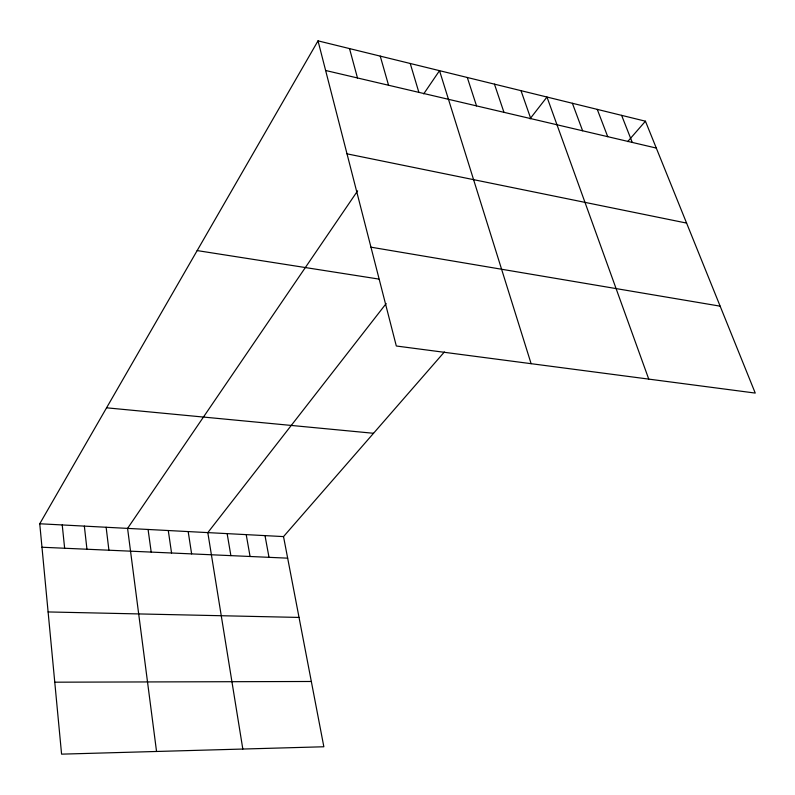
<?xml version="1.0" encoding="UTF-8"?>
<svg xmlns="http://www.w3.org/2000/svg" width="795" height="795" viewBox="0 0 795 795"><rect width="100%" height="100%" fill="white"/><g stroke="black" fill="none" stroke-linecap="round" stroke-linejoin="round"><path stroke-width="1.19" d="M444.385 351.966L283.527 536.595L323.853 746.763L61.583 754.147L39.75 523.766L318.02 40.853L645.441 121.198L755.25 393.078L396.317 346.004L318.02 40.853M357.631 190.83L127.578 528.387L156.545 751.474M423.705 93.88L439.516 70.666L531.11 363.683M386.161 303.561L207.813 532.61L242.823 749.049M530.027 118.813L546.98 97.04L648.75 379.106M627.662 141.609L645.441 121.198M54.766 682.19L311.322 681.484M48.107 611.941L299.039 617.427M41.976 547.238L287.661 558.16M39.75 523.766L283.527 536.595M106.57 407.815L373.541 433.285M197.17 250.584L378.788 279.065M370.957 247.175L720.151 306.164M347.008 153.842L686.592 223.087M325.632 70.487L656.292 148.069M621.611 115.355L632.264 142.434M597.264 109.382L607.718 136.67M572.39 103.28L582.626 130.787M521.003 90.67L530.772 118.614M494.45 84.151L503.96 112.324M467.291 77.483L476.533 105.894M410.23 63.481L418.876 92.369M380.239 56.117L388.556 85.254M349.512 48.584L357.482 77.96M265.003 535.621L269.008 557.335M246.212 534.628L250.077 556.49M227.141 533.624L230.878 555.635M188.186 531.577L191.625 553.886M168.282 530.533L171.561 553.002M148.079 529.47L151.199 552.098M106.132 527.254L108.915 550.21M84.349 526.111L86.953 549.236M62.229 524.948L64.643 548.242"/></g></svg>
